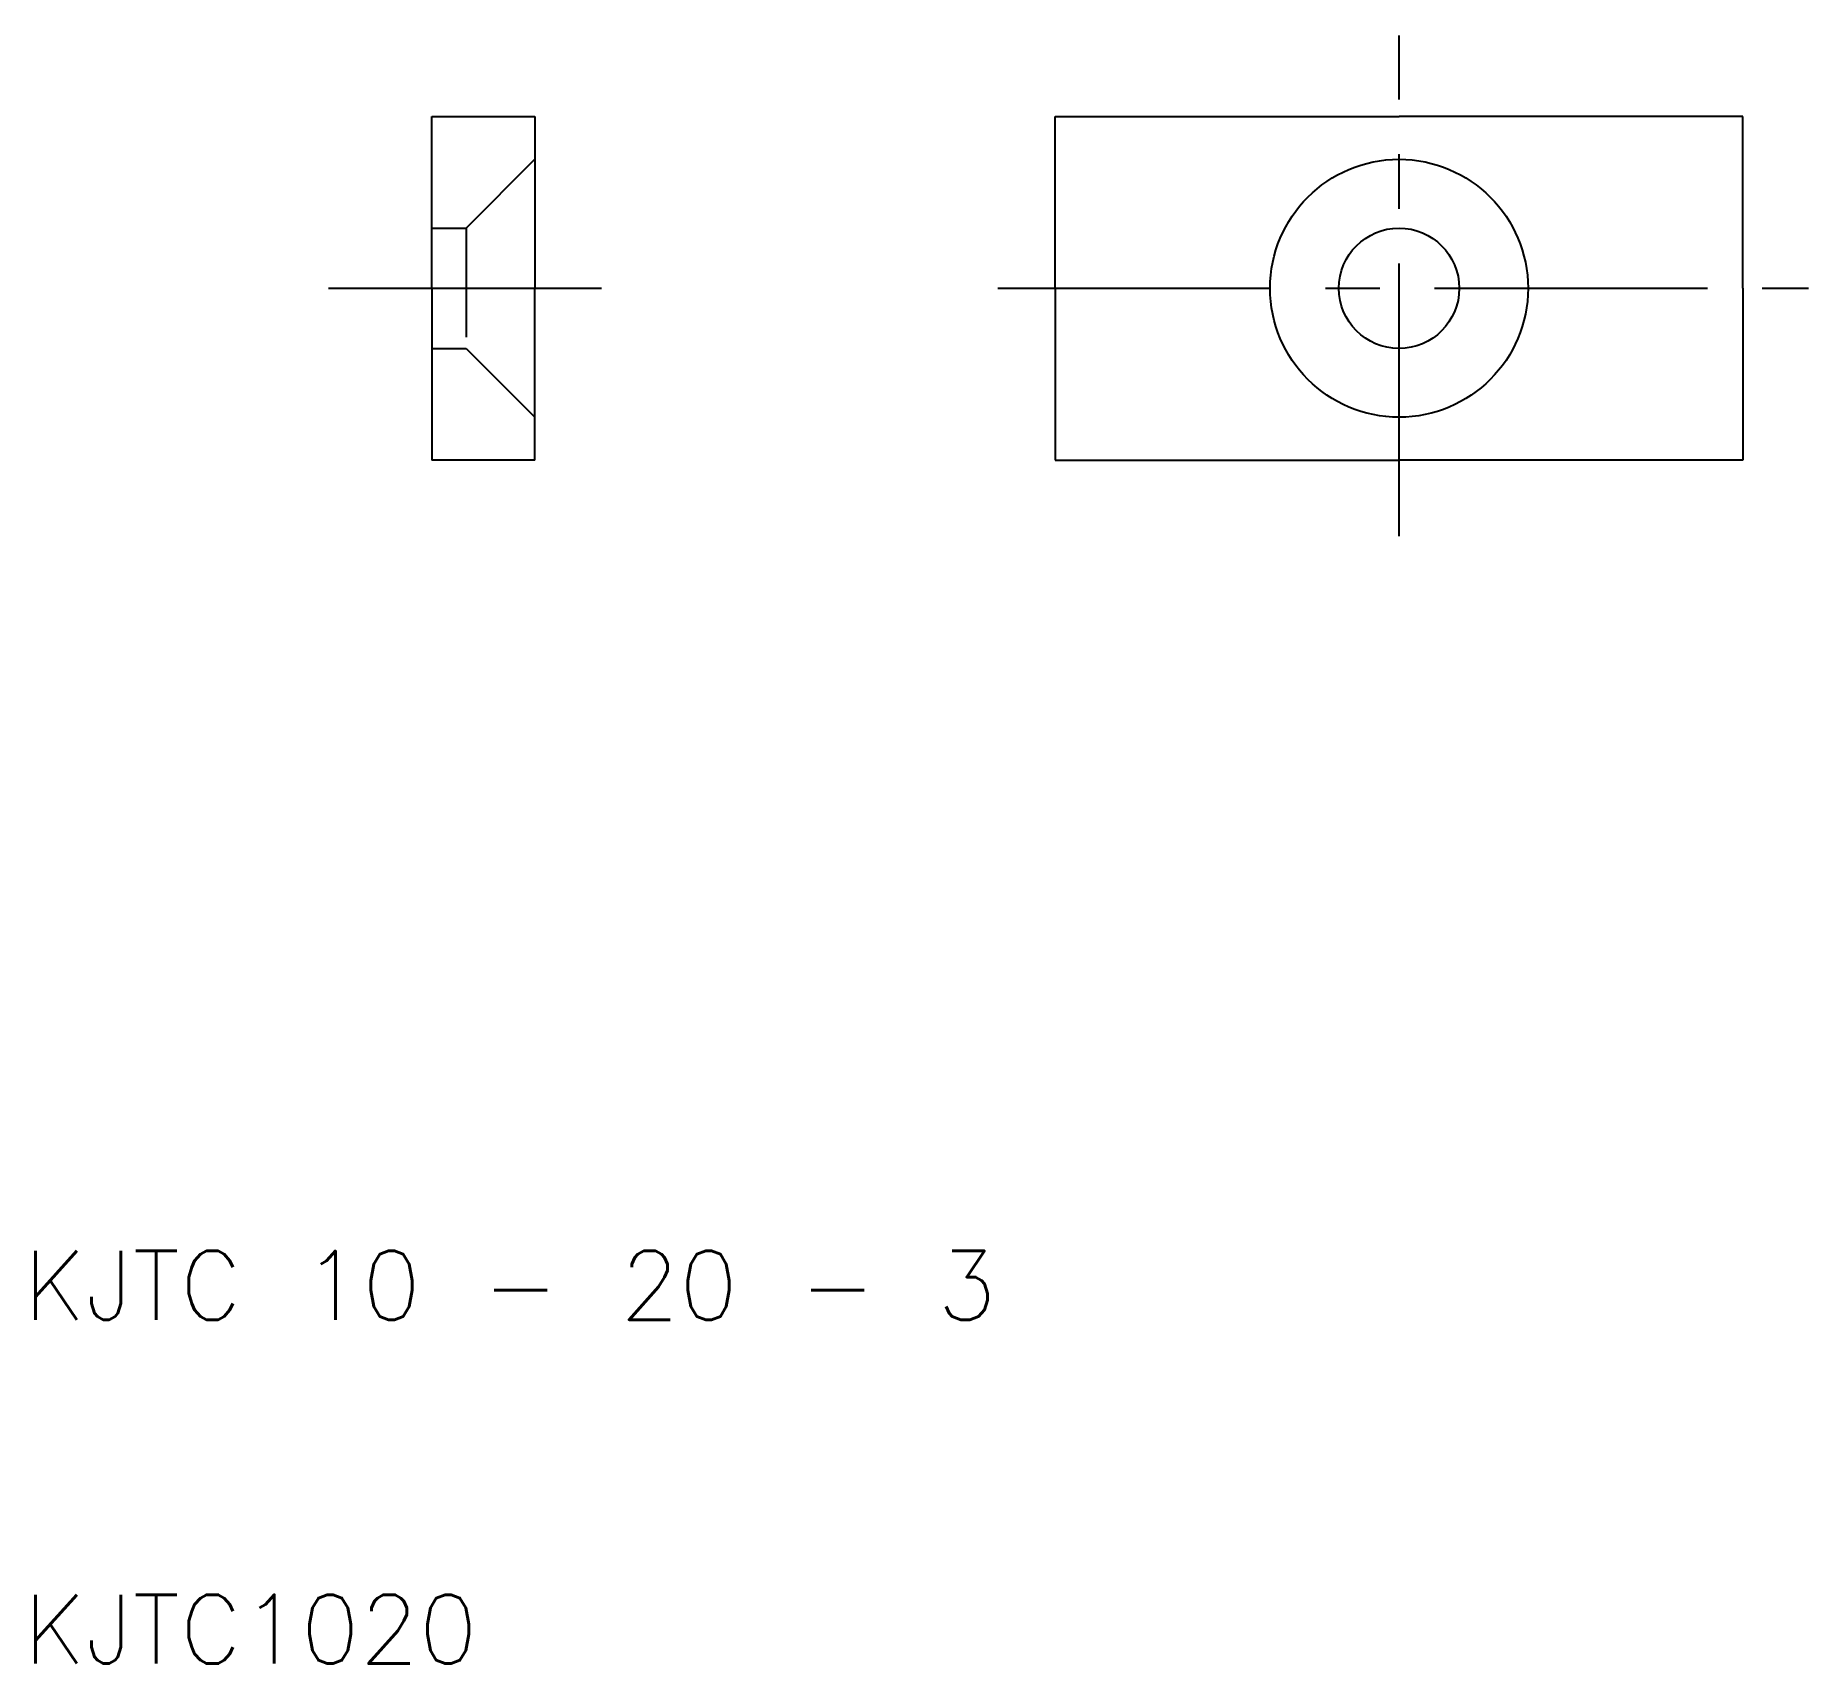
# Model space of a CAD drawing. Extents: x 10.3 to 61.9, y 10 to 57.4.
import ezdxf

# ---------------------------------------------------------------- set-up
doc = ezdxf.new("R2010")
doc.units = 0
doc.header["$LTSCALE"] = 0.25
doc.linetypes.add('CENTER', pattern=[50.8, 31.75, -6.35, 6.35, -6.35])
doc.linetypes.add('DASHED', pattern=[19.05, 12.7, -6.35])
doc.layers.get('0').update_dxf_attribs({"linetype": 'CONTINUOUS'})
doc.layers.add('CENTER', color=1, linetype='CENTER')
doc.styles.get("Standard").update_dxf_attribs({"font": 'txt.shx'})

msp = doc.modelspace()

# ---------------------------------------------------------------- linework, layer by layer
for p, q in [((21.869, 50), (21.869, 55)), ((21.869, 55), (24.869, 55)), ((24.869, 55), (24.869, 50)), ((40, 55), (50, 55)), ((40, 50), (40, 55)), ((60, 55), (50, 55)), ((60, 50), (60, 55)), ((21.869, 50), (21.869, 45)), ((24.869, 45), (24.869, 50)), ((40, 50), (40, 45)), ((60, 50), (60, 45)), ((24.869, 45), (21.869, 45)), ((40, 45), (50, 45)), ((60, 45), (50, 45))]:
    msp.add_line(p, q)
at = {"color": 3, "linetype": 'DASHED'}
for p, q in [((22.869, 51.75), (24.869, 53.75)), ((21.869, 51.75), (22.869, 51.75)), ((22.869, 51.75), (22.869, 48.25)), ((21.869, 48.25), (22.869, 48.25)), ((22.869, 48.25), (24.869, 46.25))]:
    msp.add_line(p, q, dxfattribs=at)
for radius in [3.75, 1.75]:
    msp.add_circle((50, 50), radius)
at = {"layer": 'CENTER', "color": 1, "linetype": 'CENTER'}
for p, q in [((50, 42.787), (50, 57.352)), ((18.869, 50), (27.869, 50)), ((38.331, 50), (61.908, 50))]:
    msp.add_line(p, q, dxfattribs=at)

# ---------------------------------------------------------------- texts
for s, p in [('KJTC 10 - 20 - 3', (10, 20)), ('KJTC1020', (10, 10))]:
    msp.add_text(s, height=2).set_placement(p)

doc.saveas('drawing.dxf')
